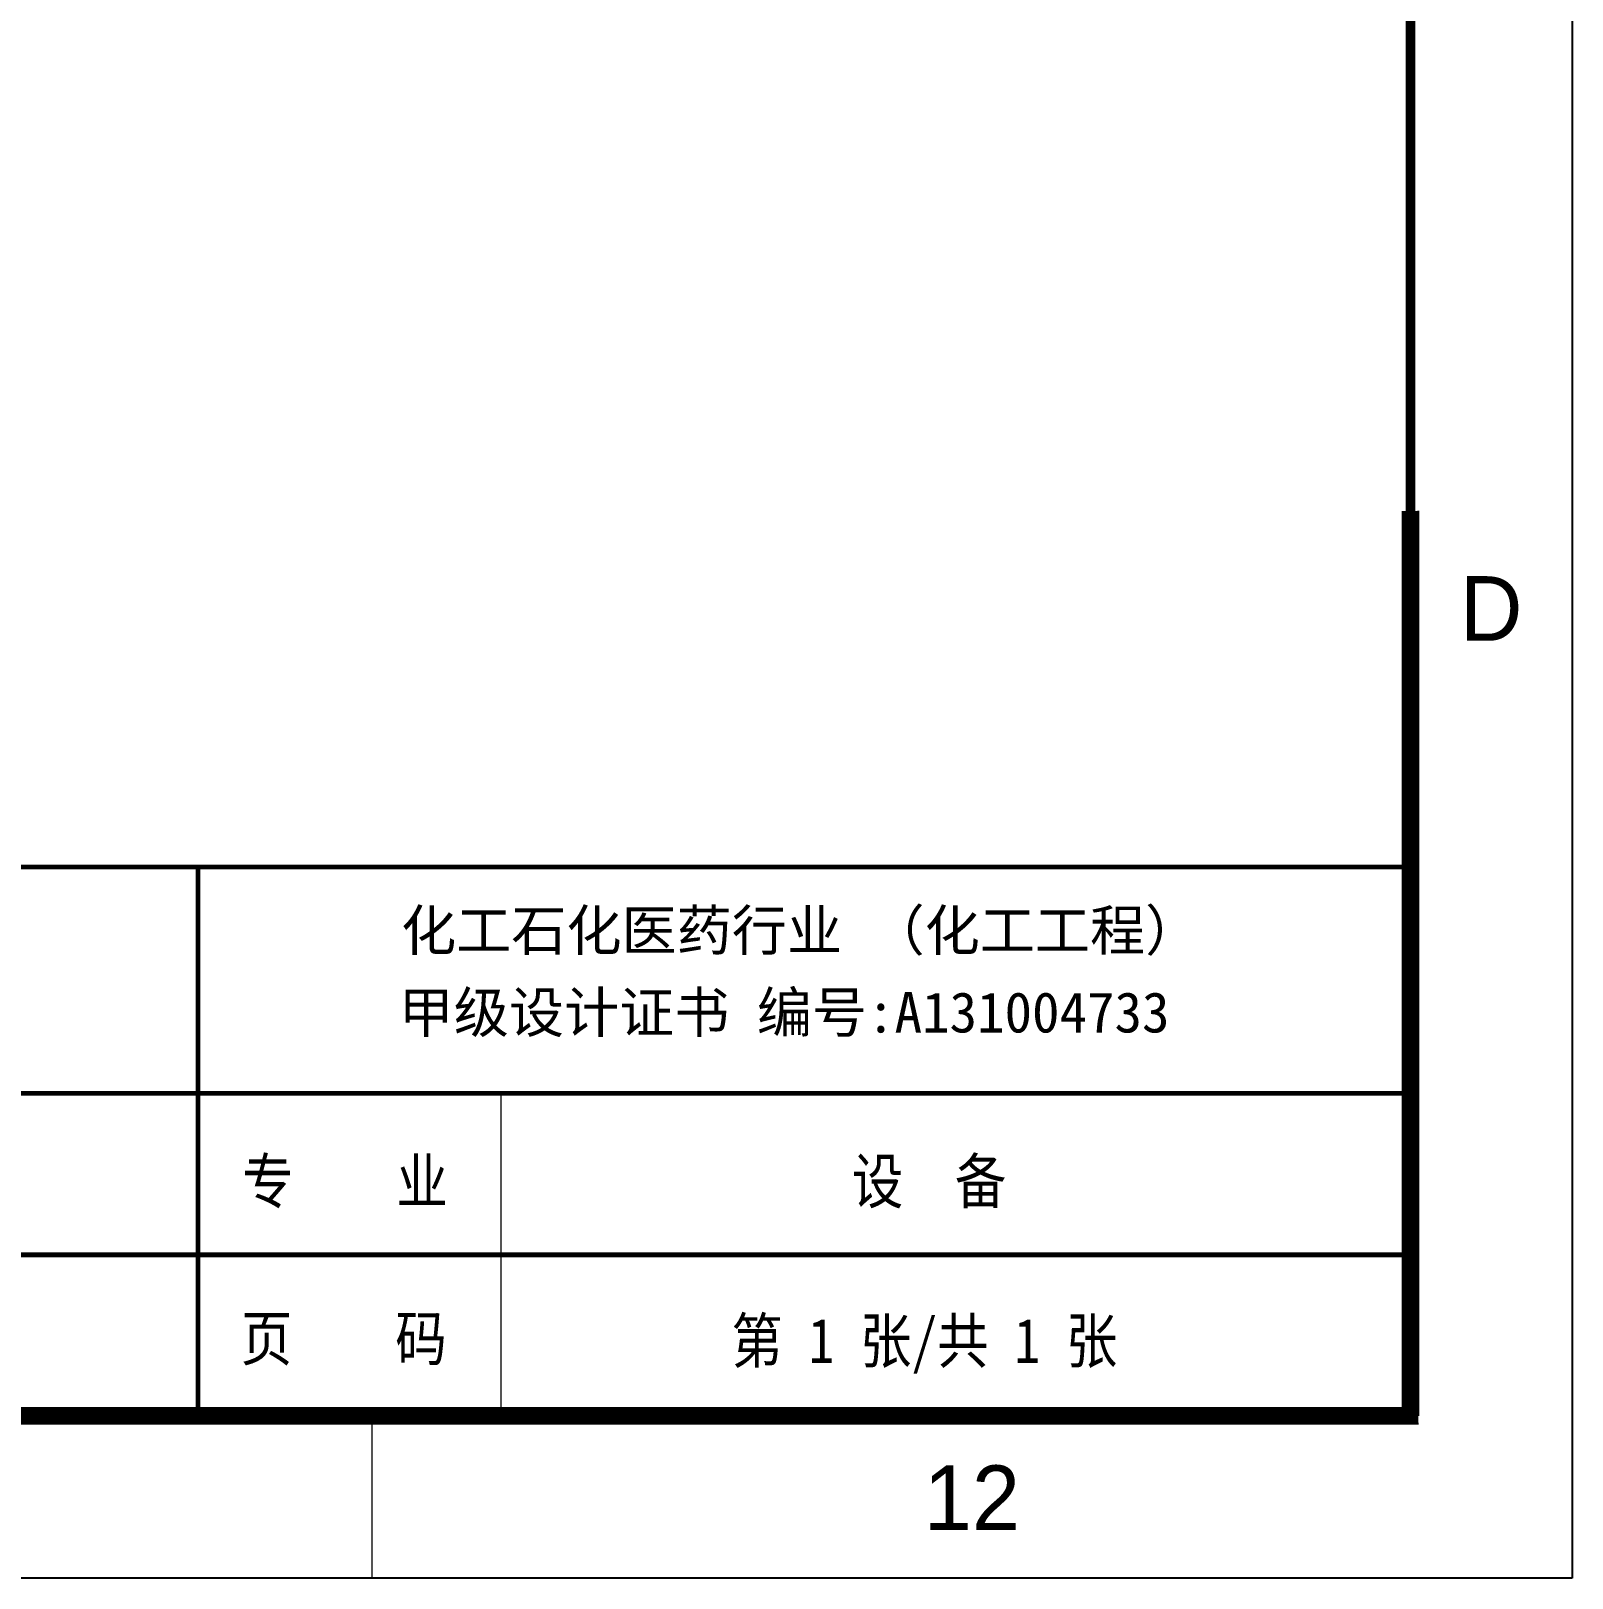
# Model space of a CAD drawing. Extents: x 148 to 221443, y -36682 to 6758.
# Drawn here: x 65088 to 66995, y -12115 to -10200 of the extents above; entities that cross this region are included whole.
import ezdxf
from ezdxf.enums import TextEntityAlignment as Align

# ---------------------------------------------------------------- set-up
doc = ezdxf.new("R2010")
doc.units = 0
doc.header["$LTSCALE"] = 10
doc.header["$MEASUREMENT"] = 0
doc.layers.add('2（细实线）', color=3, linetype='Continuous', lineweight=20)
doc.layers.add('图框层', color=7, linetype='Continuous', lineweight=15)
doc.layers.add('图框', color=7, linetype='Continuous')
doc.styles.add('HZ', font='ROMS.SHX', dxfattribs={"width": 0.75, "bigfont": 'GBCBIG.SHX'})
doc.styles.add('tkhz2', font='')
doc.styles.add('公司名', font='simhei.ttf')
doc.styles.get('tkhz2').set_extended_font_data('SimSun')

# ---------------------------------------------------------------- blocks, each defined once
blk = doc.blocks.new('1.5a2')
at = {"layer": '图框层', "ltscale": 10}
for p, q in [((16991.875, 10136.576), (16991.875, 9716.576)), ((16981.875, 10126.576), (16981.875, 9726.576)), ((16981.875, 9726.576), (16125.875, 9726.576)), ((16917.625, 9726.576), (16917.625, 9716.576)), ((16991.875, 9716.576), (16100.875, 9716.576))]:
    blk.add_line(p, q, dxfattribs=at)
at = {"style": 'HZ'}
for s, p in [('D', (16986.875, 9776.576)), ('12', (16954.75, 9721.576))]:
    blk.add_text(s, height=4, dxfattribs=at).set_placement(p, align=Align.MIDDLE)

msp = doc.modelspace()

# ---------------------------------------------------------------- linework, layer by layer
for p, q in [((66804.7847, -11913.7649), (66804.7847, -10793.7649)), ((63194.7995, -11923.3604), (66804.7847, -11923.3604))]:
    msp.add_line(p, q)
for points, const_width in [([(66794.7995, -11914.5096), (66794.7995, -3914.5096), (49674.7995, -3914.5096), (49674.7995, -11914.5096), (66794.7995, -11914.5096)], 12), ([(66794.7995, -10793.7649), (66794.7995, -11913.7649)], 21.91), ([(63194.7995, -11913.7649), (66804.7847, -11913.7649)], 21.91)]:
    msp.add_lwpolyline(points, dxfattribs=dict(const_width=const_width))
at = {"layer": '图框'}
msp.add_lwpolyline([(49174.7995, -3714.5096), (66994.7995, -3714.5096), (66994.7995, -12114.5096), (49174.7995, -12114.5096)], close=True, dxfattribs=at)
at = {"layer": '图框层'}
msp.add_line((65669.7995, -11914.5096), (65669.7995, -11514.5096), dxfattribs=at)
at = {"layer": '图框层', "const_width": 6}
msp.add_lwpolyline([(63194.7995, -11914.5096), (66794.7995, -11914.5096), (66794.7995, -11234.5096), (63194.7995, -11234.5096)], close=True, dxfattribs=at)
for points in [[(65294.7995, -11234.5096), (65294.7995, -11514.5096)], [(63194.7995, -11514.5096), (66794.7995, -11514.5096)], [(65294.7995, -11514.5096), (66794.7995, -11514.5096)], [(65294.7995, -11514.5096), (65294.7995, -11914.5096)], [(63194.7995, -11714.5096), (66794.7995, -11714.5096)]]:
    msp.add_lwpolyline(points, dxfattribs=at)

# ---------------------------------------------------------------- block references
at = {"layer": '2（细实线）', "xscale": 20, "yscale": 20, "zscale": 20}
msp.add_blockref('1.5a2', (-272842.7049, -206446.0395), dxfattribs=at)

# ---------------------------------------------------------------- texts
at = {"layer": '图框层', "ltscale": 10, "style": '公司名'}
for s, p in [('化工石化医药行业 （化工工程）', (65546.0381, -11337.8471)), ('甲级设计证书 编号:A131004733', (65542.9926, -11439.324))]:
    msp.add_text(s, height=50, dxfattribs=at).set_placement(p)
at = {"layer": '图框层', "style": 'tkhz2', "width": 0.85}
for s, p in [('专    业', (65476.614, -11650.8576)), ('设  备', (66199.3194, -11650.8576)), ('页    码', (65475.175, -11845.3744)), ('第 1 张/共 1 张', (66193.4396, -11848.3162))]:
    msp.add_text(s, height=55, dxfattribs=at).set_placement(p, align=Align.CENTER)

doc.saveas('drawing.dxf')
